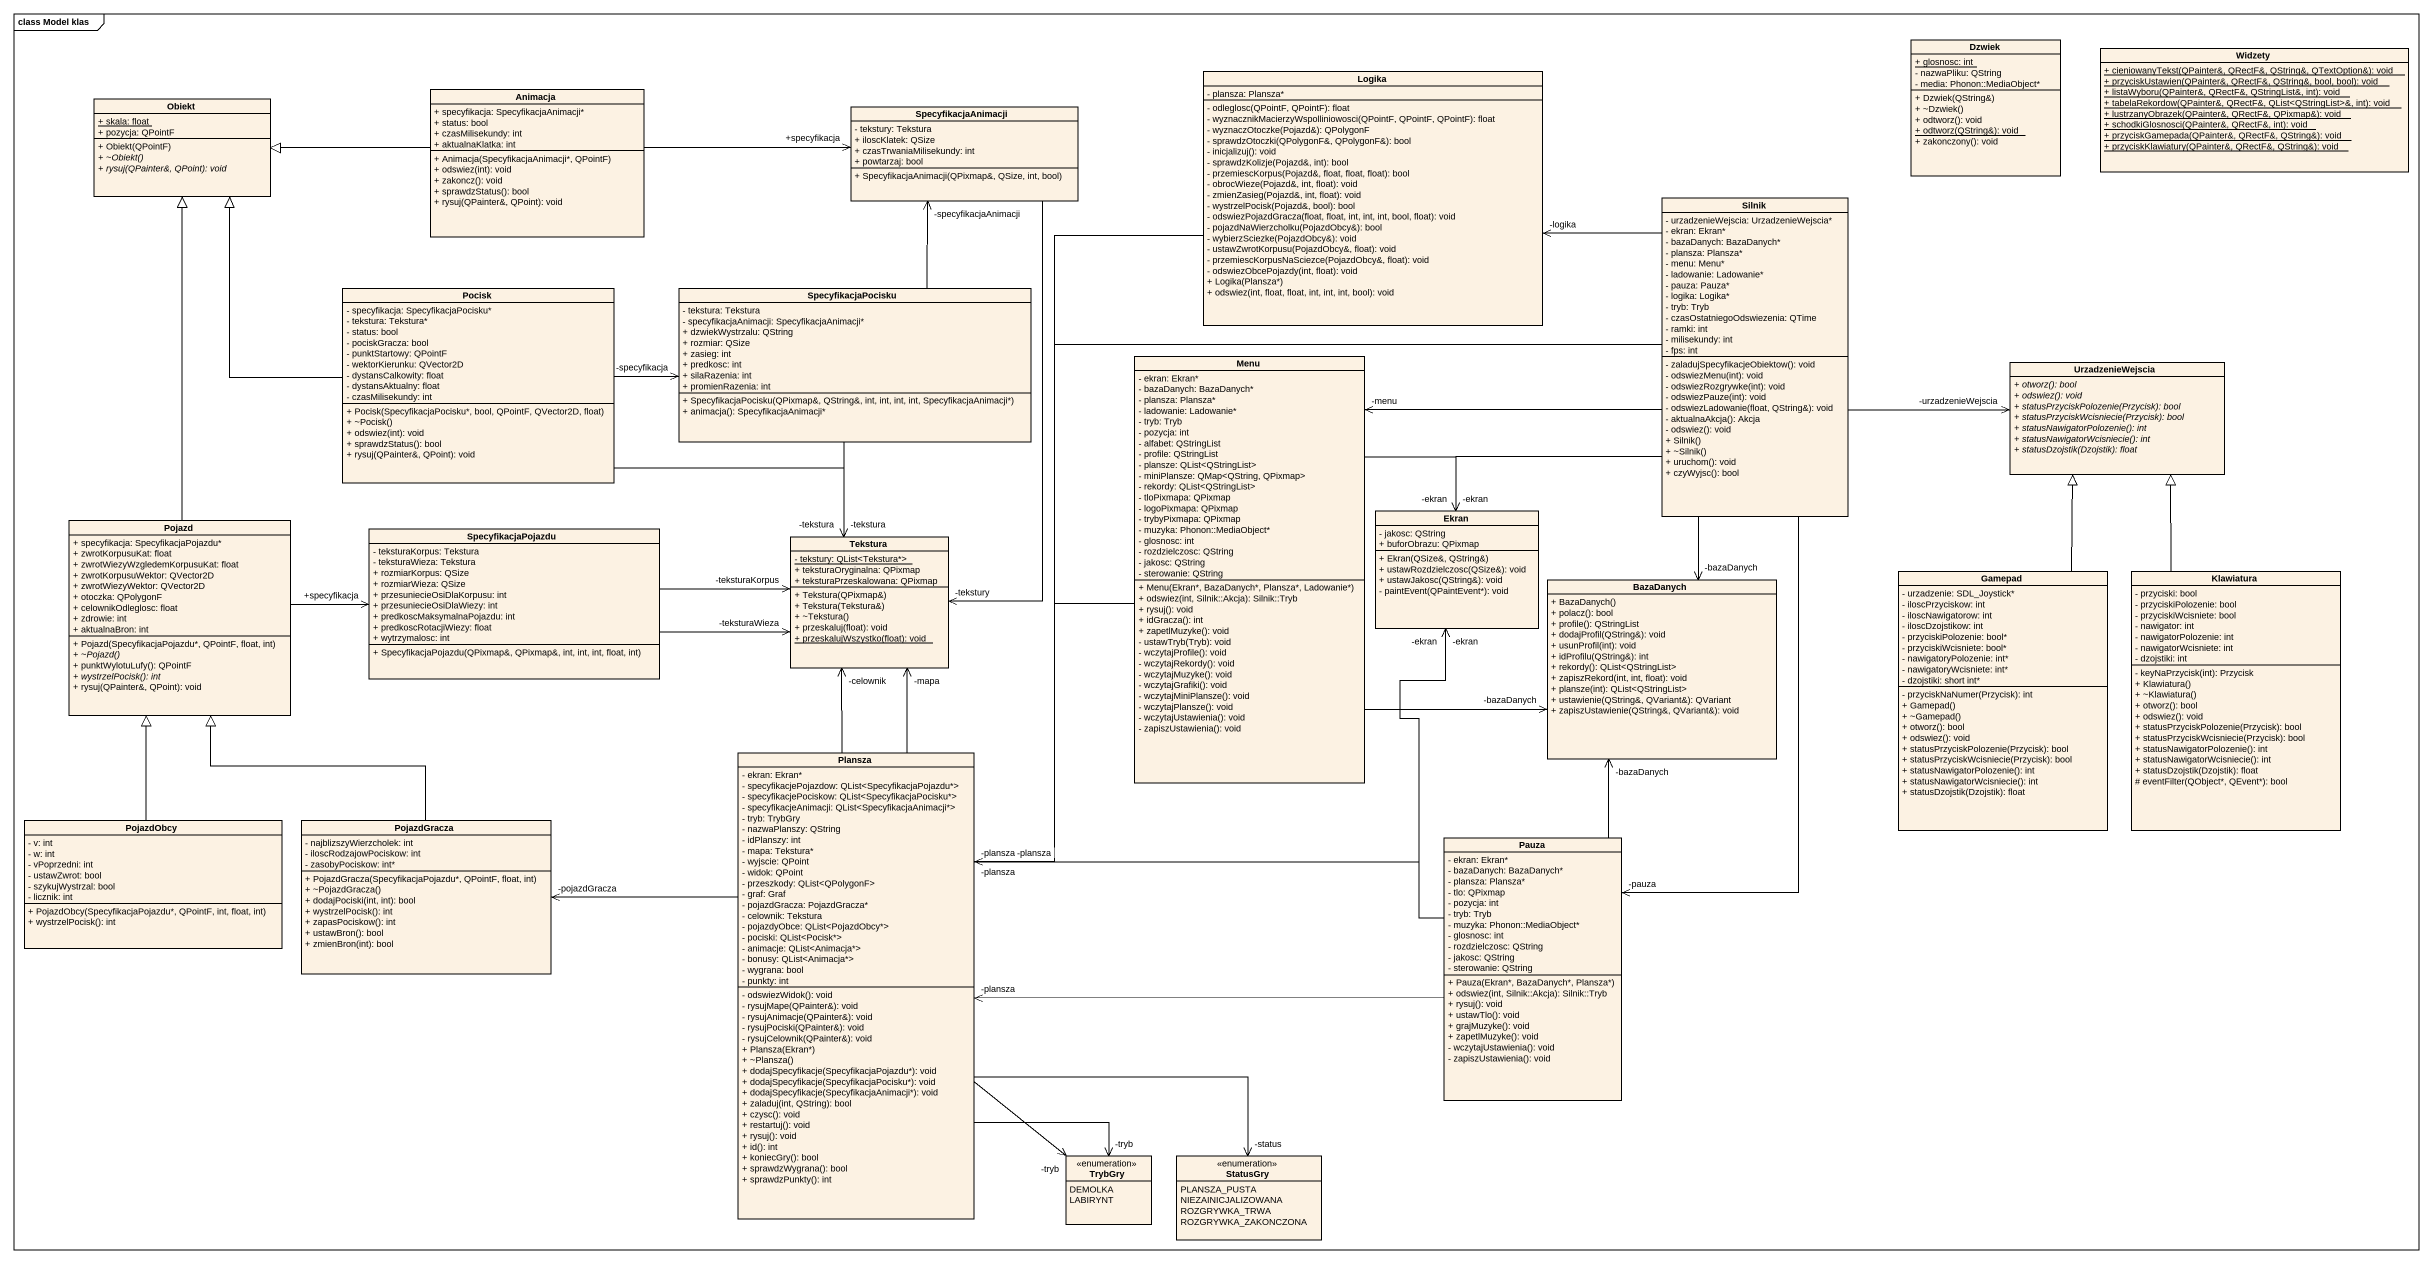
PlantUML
@startuml
mainframe class Model klas
hide circle
hide empty members
skinparam classAttributeIconSize 0
class Dzwiek {
  {static} + glosnosc: int
  - nazwaPliku: QString
  - media: Phonon::MediaObject*
  + Dzwiek(QString&)
  + ~Dzwiek()
  + odtworz(): void
  {static} + odtworz(QString&): void
  + zakonczony(): void
}
class Widzety {
  {static} + cieniowanyTekst(QPainter&, QRectF&, QString&, QTextOption&): void
  {static} + przyciskUstawien(QPainter&, QRectF&, QString&, bool, bool): void
  {static} + listaWyboru(QPainter&, QRectF&, QStringList&, int): void
  {static} + tabelaRekordow(QPainter&, QRectF&, QList<QStringList>&, int): void
  {static} + lustrzanyObrazek(QPainter&, QRectF&, QPixmap&): void
  {static} + schodkiGlosnosci(QPainter&, QRectF&, int): void
  {static} + przyciskGamepada(QPainter&, QRectF&, QString&): void
  {static} + przyciskKlawiatury(QPainter&, QRectF&, QString&): void
}
class Obiekt {
  {static} + skala: float
  + pozycja: QPointF
  + Obiekt(QPointF)
  {abstract} + ~Obiekt()
  {abstract} + rysuj(QPainter&, QPoint): void
}
class Animacja {
  + specyfikacja: SpecyfikacjaAnimacji*
  + status: bool
  + czasMilisekundy: int
  + aktualnaKlatka: int
  + Animacja(SpecyfikacjaAnimacji*, QPointF)
  + odswiez(int): void
  + zakoncz(): void
  + sprawdzStatus(): bool
  + rysuj(QPainter&, QPoint): void
}
class SpecyfikacjaAnimacji {
  - tekstury: Tekstura
  + iloscKlatek: QSize
  + czasTrwaniaMilisekundy: int
  + powtarzaj: bool
  + SpecyfikacjaAnimacji(QPixmap&, QSize, int, bool)
}
class Logika {
  - plansza: Plansza*
  - odleglosc(QPointF, QPointF): float
  - wyznacznikMacierzyWspolliniowosci(QPointF, QPointF, QPointF): float
  - wyznaczOtoczke(Pojazd&): QPolygonF
  - sprawdzOtoczki(QPolygonF&, QPolygonF&): bool
  - inicjalizuj(): void
  - sprawdzKolizje(Pojazd&, int): bool
  - przemiescKorpus(Pojazd&, float, float, float): bool
  - obrocWieze(Pojazd&, int, float): void
  - zmienZasieg(Pojazd&, int, float): void
  - wystrzelPocisk(Pojazd&, bool): bool
  - odswiezPojazdGracza(float, float, int, int, int, bool, float): void
  - pojazdNaWierzcholku(PojazdObcy&): bool
  - wybierzSciezke(PojazdObcy&): void
  - ustawZwrotKorpusu(PojazdObcy&, float): void
  - przemiescKorpusNaSciezce(PojazdObcy&, float): void
  - odswiezObcePojazdy(int, float): void
  + Logika(Plansza*)
  + odswiez(int, float, float, int, int, int, bool): void
}
class Silnik {
  - urzadzenieWejscia: UrzadzenieWejscia*
  - ekran: Ekran*
  - bazaDanych: BazaDanych*
  - plansza: Plansza*
  - menu: Menu*
  - ladowanie: Ladowanie*
  - pauza: Pauza*
  - logika: Logika*
  - tryb: Tryb
  - czasOstatniegoOdswiezenia: QTime
  - ramki: int
  - milisekundy: int
  - fps: int
  - zaladujSpecyfikacjeObiektow(): void
  - odswiezMenu(int): void
  - odswiezRozgrywke(int): void
  - odswiezPauze(int): void
  - odswiezLadowanie(float, QString&): void
  - aktualnaAkcja(): Akcja
  - odswiez(): void
  + Silnik()
  + ~Silnik()
  + uruchom(): void
  + czyWyjsc(): bool
}
class Pocisk {
  - specyfikacja: SpecyfikacjaPocisku*
  - tekstura: Tekstura*
  - status: bool
  - pociskGracza: bool
  - punktStartowy: QPointF
  - wektorKierunku: QVector2D
  - dystansCalkowity: float
  - dystansAktualny: float
  - czasMilisekundy: int
  + Pocisk(SpecyfikacjaPocisku*, bool, QPointF, QVector2D, float)
  + ~Pocisk()
  + odswiez(int): void
  + sprawdzStatus(): bool
  + rysuj(QPainter&, QPoint): void
}
class SpecyfikacjaPocisku {
  - tekstura: Tekstura
  - specyfikacjaAnimacji: SpecyfikacjaAnimacji*
  + dzwiekWystrzalu: QString
  + rozmiar: QSize
  + zasieg: int
  + predkosc: int
  + silaRazenia: int
  + promienRazenia: int
  + SpecyfikacjaPocisku(QPixmap&, QString&, int, int, int, int, SpecyfikacjaAnimacji*)
  + animacja(): SpecyfikacjaAnimacji*
}
class Menu {
  - ekran: Ekran*
  - bazaDanych: BazaDanych*
  - plansza: Plansza*
  - ladowanie: Ladowanie*
  - tryb: Tryb
  - pozycja: int
  - alfabet: QStringList
  - profile: QStringList
  - plansze: QList<QStringList>
  - miniPlansze: QMap<QString, QPixmap>
  - rekordy: QList<QStringList>
  - tloPixmapa: QPixmap
  - logoPixmapa: QPixmap
  - trybyPixmapa: QPixmap
  - muzyka: Phonon::MediaObject*
  - glosnosc: int
  - rozdzielczosc: QString
  - jakosc: QString
  - sterowanie: QString
  + Menu(Ekran*, BazaDanych*, Plansza*, Ladowanie*)
  + odswiez(int, Silnik::Akcja): Silnik::Tryb
  + rysuj(): void
  + idGracza(): int
  + zapetlMuzyke(): void
  - ustawTryb(Tryb): void
  - wczytajProfile(): void
  - wczytajRekordy(): void
  - wczytajMuzyke(): void
  - wczytajGrafiki(): void
  - wczytajMiniPlansze(): void
  - wczytajPlansze(): void
  - wczytajUstawienia(): void
  - zapiszUstawienia(): void
}
class UrzadzenieWejscia {
  {abstract} + otworz(): bool
  {abstract} + odswiez(): void
  {abstract} + statusPrzyciskPolozenie(Przycisk): bool
  {abstract} + statusPrzyciskWcisniecie(Przycisk): bool
  {abstract} + statusNawigatorPolozenie(): int
  {abstract} + statusNawigatorWcisniecie(): int
  {abstract} + statusDzojstik(Dzojstik): float
}
class Pojazd {
  + specyfikacja: SpecyfikacjaPojazdu*
  + zwrotKorpusuKat: float
  + zwrotWiezyWzgledemKorpusuKat: float
  + zwrotKorpusuWektor: QVector2D
  + zwrotWiezyWektor: QVector2D
  + otoczka: QPolygonF
  + celownikOdleglosc: float
  + zdrowie: int
  + aktualnaBron: int
  + Pojazd(SpecyfikacjaPojazdu*, QPointF, float, int)
  {abstract} + ~Pojazd()
  + punktWylotuLufy(): QPointF
  {abstract} + wystrzelPocisk(): int
  + rysuj(QPainter&, QPoint): void
}
class SpecyfikacjaPojazdu {
  - teksturaKorpus: Tekstura
  - teksturaWieza: Tekstura
  + rozmiarKorpus: QSize
  + rozmiarWieza: QSize
  + przesuniecieOsiDlaKorpusu: int
  + przesuniecieOsiDlaWiezy: int
  + predkoscMaksymalnaPojazdu: int
  + predkoscRotacjiWiezy: float
  + wytrzymalosc: int
  + SpecyfikacjaPojazdu(QPixmap&, QPixmap&, int, int, int, float, int)
}
class Ekran {
  - jakosc: QString
  + buforObrazu: QPixmap
  + Ekran(QSize&, QString&)
  + ustawRozdzielczosc(QSize&): void
  + ustawJakosc(QString&): void
  - paintEvent(QPaintEvent*): void
}
class Tekstura {
  {static} - tekstury: QList<Tekstura*>
  + teksturaOryginalna: QPixmap
  + teksturaPrzeskalowana: QPixmap
  + Tekstura(QPixmap&)
  + Tekstura(Tekstura&)
  + ~Tekstura()
  + przeskaluj(float): void
  {static} + przeskalujWszystko(float): void
}
class Gamepad {
  - urzadzenie: SDL_Joystick*
  - iloscPrzyciskow: int
  - iloscNawigatorow: int
  - iloscDzojstikow: int
  - przyciskiPolozenie: bool*
  - przyciskiWcisniete: bool*
  - nawigatoryPolozenie: int*
  - nawigatoryWcisniete: int*
  - dzojstiki: short int*
  - przyciskNaNumer(Przycisk): int
  + Gamepad()
  + ~Gamepad()
  + otworz(): bool
  + odswiez(): void
  + statusPrzyciskPolozenie(Przycisk): bool
  + statusPrzyciskWcisniecie(Przycisk): bool
  + statusNawigatorPolozenie(): int
  + statusNawigatorWcisniecie(): int
  + statusDzojstik(Dzojstik): float
}
class Klawiatura {
  - przyciski: bool
  - przyciskiPolozenie: bool
  - przyciskiWcisniete: bool
  - nawigator: int
  - nawigatorPolozenie: int
  - nawigatorWcisniete: int
  - dzojstiki: int
  - keyNaPrzycisk(int): Przycisk
  + Klawiatura()
  + ~Klawiatura()
  + otworz(): bool
  + odswiez(): void
  + statusPrzyciskPolozenie(Przycisk): bool
  + statusPrzyciskWcisniecie(Przycisk): bool
  + statusNawigatorPolozenie(): int
  + statusNawigatorWcisniecie(): int
  + statusDzojstik(Dzojstik): float
  # eventFilter(QObject*, QEvent*): bool
}
class BazaDanych {
  + BazaDanych()
  + polacz(): bool
  + profile(): QStringList
  + dodajProfil(QString&): void
  + usunProfil(int): void
  + idProfilu(QString&): int
  + rekordy(): QList<QStringList>
  + zapiszRekord(int, int, float): void
  + plansze(int): QList<QStringList>
  + ustawienie(QString&, QVariant&): QVariant
  + zapiszUstawienie(QString&, QVariant&): void
}
class Plansza {
  - ekran: Ekran*
  - specyfikacjePojazdow: QList<SpecyfikacjaPojazdu*>
  - specyfikacjePociskow: QList<SpecyfikacjaPocisku*>
  - specyfikacjeAnimacji: QList<SpecyfikacjaAnimacji*>
  - tryb: TrybGry
  - nazwaPlanszy: QString
  - idPlanszy: int
  - mapa: Tekstura*
  - wyjscie: QPoint
  - widok: QPoint
  - przeszkody: QList<QPolygonF>
  - graf: Graf
  - pojazdGracza: PojazdGracza*
  - celownik: Tekstura
  - pojazdyObce: QList<PojazdObcy*>
  - pociski: QList<Pocisk*>
  - animacje: QList<Animacja*>
  - bonusy: QList<Animacja*>
  - wygrana: bool
  - punkty: int
  - odswiezWidok(): void
  - rysujMape(QPainter&): void
  - rysujAnimacje(QPainter&): void
  - rysujPociski(QPainter&): void
  - rysujCelownik(QPainter&): void
  + Plansza(Ekran*)
  + ~Plansza()
  + dodajSpecyfikacje(SpecyfikacjaPojazdu*): void
  + dodajSpecyfikacje(SpecyfikacjaPocisku*): void
  + dodajSpecyfikacje(SpecyfikacjaAnimacji*): void
  + zaladuj(int, QString): bool
  + czysc(): void
  + restartuj(): void
  + rysuj(): void
  + id(): int
  + koniecGry(): bool
  + sprawdzWygrana(): bool
  + sprawdzPunkty(): int
}
class PojazdObcy {
  - v: int
  - w: int
  - vPoprzedni: int
  - ustawZwrot: bool
  - szykujWystrzal: bool
  - licznik: int
  + PojazdObcy(SpecyfikacjaPojazdu*, QPointF, int, float, int)
  + wystrzelPocisk(): int
}
class PojazdGracza {
  - najblizszyWierzcholek: int
  - iloscRodzajowPociskow: int
  - zasobyPociskow: int*
  + PojazdGracza(SpecyfikacjaPojazdu*, QPointF, float, int)
  + ~PojazdGracza()
  + dodajPociski(int, int): bool
  + wystrzelPocisk(): int
  + zapasPociskow(): int
  + ustawBron(): bool
  + zmienBron(int): bool
}
class Pauza {
  - ekran: Ekran*
  - bazaDanych: BazaDanych*
  - plansza: Plansza*
  - tlo: QPixmap
  - pozycja: int
  - tryb: Tryb
  - muzyka: Phonon::MediaObject*
  - glosnosc: int
  - rozdzielczosc: QString
  - jakosc: QString
  - sterowanie: QString
  + Pauza(Ekran*, BazaDanych*, Plansza*)
  + odswiez(int, Silnik::Akcja): Silnik::Tryb
  + rysuj(): void
  + ustawTlo(): void
  + grajMuzyke(): void
  + zapetlMuzyke(): void
  - wczytajUstawienia(): void
  - zapiszUstawienia(): void
}
enum TrybGry {
  DEMOLKA
  LABIRYNT
}
enum StatusGry {
  PLANSZA_PUSTA
  NIEZAINICJALIZOWANA
  ROZGRYWKA_TRWA
  ROZGRYWKA_ZAKONCZONA
}
Animacja -left-|> Obiekt
Animacja -right-> "+specyfikacja" SpecyfikacjaAnimacji
SpecyfikacjaAnimacji --> "-tekstury" Tekstura
Logika --> "-plansza" Plansza
Silnik -left-> "-logika" Logika
Silnik -left-> "-menu" Menu
Silnik -right-> "-urzadzenieWejscia" UrzadzenieWejscia
Silnik --> "-ekran" Ekran
Silnik --> "-bazaDanych" BazaDanych
Silnik --> "-plansza" Plansza
Silnik --> "-pauza" Pauza
Pocisk -up-|> Obiekt
Pocisk -right-> "-specyfikacja" SpecyfikacjaPocisku
Pocisk -right-> "-tekstura" Tekstura
SpecyfikacjaPocisku -up-> "-specyfikacjaAnimacji" SpecyfikacjaAnimacji
SpecyfikacjaPocisku --> "-tekstura" Tekstura
Menu -right-> "-ekran" Ekran
Menu -right-> "-bazaDanych" BazaDanych
Menu --> "-plansza" Plansza
Pojazd -up-|> Obiekt
Pojazd -right-> "+specyfikacja" SpecyfikacjaPojazdu
SpecyfikacjaPojazdu -right-> "-teksturaKorpus" Tekstura
SpecyfikacjaPojazdu -right-> "-teksturaWieza" Tekstura
Gamepad -up-|> UrzadzenieWejscia
Klawiatura -up-|> UrzadzenieWejscia
Plansza -up-> "-ekran" Ekran
Plansza -up-> "-celownik" Tekstura
Plansza -up-> "-mapa" Tekstura
Plansza -left-> "-pojazdGracza" PojazdGracza
Plansza --> "-tryb" TrybGry
Plansza --> "-tryb" TrybGry
Plansza -right-> "-status" StatusGry
PojazdObcy -up-|> Pojazd
PojazdGracza -up-|> Pojazd
Pauza -up-> "-ekran" Ekran
Pauza -up-> "-bazaDanych" BazaDanych
Pauza -left-> "-plansza" Plansza
@enduml
